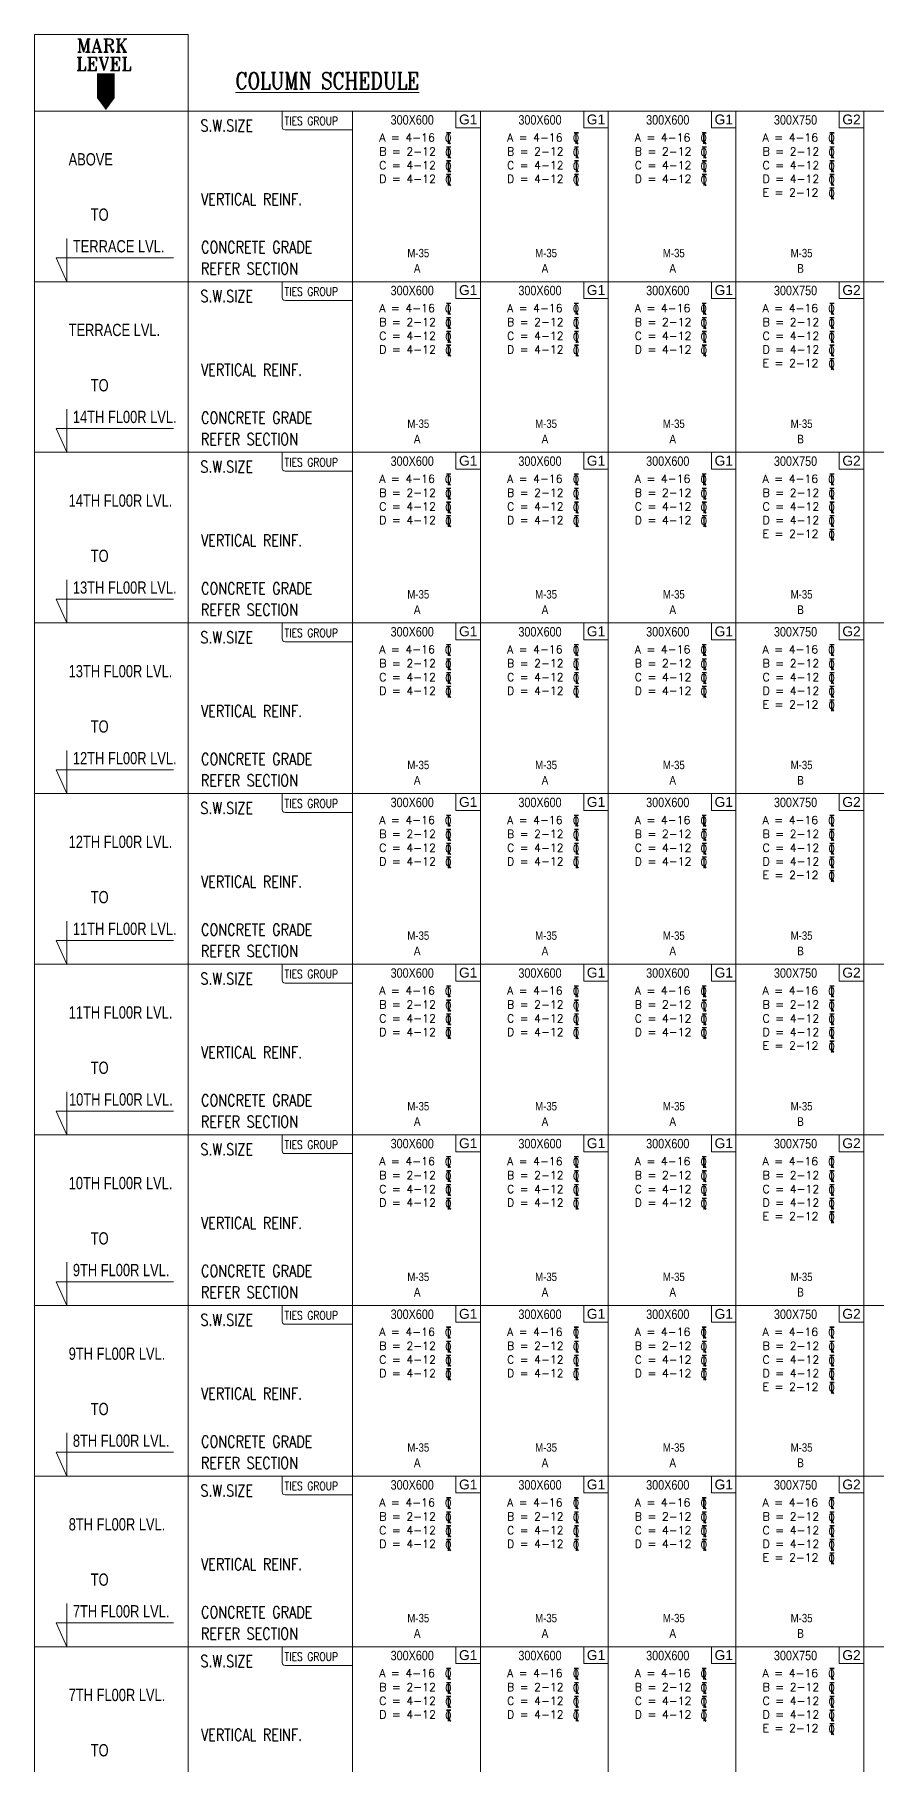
# Model space of a CAD drawing. Header units: millimetres. Extents: x 1363246 to 1691641, y -112430 to 78417.
# Drawn here: x 1477815 to 1497949, y -40595 to 764 of the extents above; entities that cross this region are included whole.
import ezdxf

# ---------------------------------------------------------------- set-up
doc = ezdxf.new("R2010")
doc.units = ezdxf.units.MM
doc.header["$LTSCALE"] = 500
doc.header["$MEASUREMENT"] = 0
doc.layers.add('BNOS', color=2, linetype='Continuous')
for name, color, linetype, lineweight in [('LINE', 7, 'Continuous', 13), ('TEXT', 7, 'Continuous', 13), ('TEXT 3', 3, 'Continuous', 5), ('TEXT2', 3, 'Continuous', 15), ('TEXT2MM', 3, 'Continuous', 18)]:
    doc.layers.add(name, color=color, linetype=linetype, lineweight=lineweight)
doc.styles.add('ABHI', font='arial.ttf')
doc.styles.add('BHTESHT$0$HSCC2', font='romanc.shx')
doc.styles.add('RAWAT', font='romand.shx', dxfattribs={"height": 115})
doc.styles.add('RD', font='romand.shx', dxfattribs={"height": 200})
doc.styles.add('ROMANT', font='romant__.ttf', dxfattribs={"width": 0.9, "height": 600})
doc.styles.add('TEXT', font='ARIALN.TTF', dxfattribs={"width": 0.8})

# ---------------------------------------------------------------- blocks, each defined once
blk = doc.blocks.new('T')
at = {"layer": 'LINE'}
for p, q in [((-27, 79), (39, 79)), ((-27, 72), (39, 72)), ((-2, 70), (-2, -99)), ((5, 70), (5, -99)), ((1, -61), (31, -100)), ((7, -57), (36, -96))]:
    blk.add_line(p, q, dxfattribs=at)
at = {"layer": 'LINE', "style": 'RAWAT'}
blk.add_text('0', height=115, dxfattribs=at).set_placement((-50, -63))

msp = doc.modelspace()

# ---------------------------------------------------------------- linework, layer by layer
at = {"layer": 'LINE', "color": 3}
for p, q in [((1477814.7, -71371.1, -2437250811), (1477814.7, 764.3, -2437250811)), ((1477814.7, 764.3, -2437250811), (1481482.8, 764.3, -2437250811)), ((1481482.8, -1062, -2437250811), (1481482.8, 764.3, -2437250811)), ((1477814.7, -1062, -2437250811), (1518990.5, -1062, -2437250811))]:
    msp.add_line(p, q, dxfattribs=at)
at = {"layer": 'LINE', "color": 1}
for p, q in [((1481482.8, -71371.1, -2437250811), (1481482.8, -1062, -2437250811)), ((1483727.8, -1062, -2437250811), (1483727.8, -1442, -2437250811)), ((1485412.9, -71371.1, -2437250811), (1485412.9, -1062, -2437250811)), ((1488465.4, -71371.1, -2437250811), (1488465.4, -1062, -2437250811)), ((1491518, -71371.1, -2437250811), (1491518, -1062, -2437250811)), ((1494570.5, -71371.1, -2437250811), (1494570.5, -1062, -2437250811)), ((1497623, -71371.1, -2437250811), (1497623, -1062, -2437250811)), ((1483797.8, -1512, -2437250811), (1485412.9, -1512, -2437250811)), ((1477814.7, -5139.3, -2437250811), (1518990.5, -5139.3, -2437250811)), ((1483727.8, -5139.3, -2437250811), (1483727.8, -5519.3, -2437250811)), ((1483797.8, -5589.3, -2437250811), (1485412.9, -5589.3, -2437250811)), ((1477814.7, -9216.7, -2437250811), (1518990.5, -9216.7, -2437250811)), ((1483727.8, -9216.7, -2437250811), (1483727.8, -9596.6, -2437250811)), ((1483797.8, -9666.6, -2437250811), (1485412.9, -9666.6, -2437250811)), ((1477814.7, -13294, -2437250811), (1518990.5, -13294, -2437250811)), ((1483727.8, -13294, -2437250811), (1483727.8, -13674, -2437250811)), ((1483797.8, -13744, -2437250811), (1485412.9, -13744, -2437250811)), ((1477814.7, -17371.3, -2437250811), (1518990.5, -17371.3, -2437250811)), ((1483727.8, -17371.3, -2437250811), (1483727.8, -17751.3, -2437250811)), ((1483797.8, -17821.3, -2437250811), (1485412.9, -17821.3, -2437250811)), ((1477814.7, -21448.7, -2437250811), (1518990.5, -21448.7, -2437250811)), ((1483727.8, -21448.7, -2437250811), (1483727.8, -21828.6, -2437250811)), ((1483797.8, -21898.6, -2437250811), (1485412.9, -21898.6, -2437250811)), ((1477814.7, -25526, -2437250811), (1518990.5, -25526, -2437250811)), ((1483727.8, -25526, -2437250811), (1483727.8, -25905.9, -2437250811)), ((1483797.8, -25975.9, -2437250811), (1485412.9, -25975.9, -2437250811)), ((1477814.7, -29603.3, -2437250811), (1518990.5, -29603.3, -2437250811)), ((1483727.8, -29603.3, -2437250811), (1483727.8, -29983.3, -2437250811)), ((1483797.8, -30053.3, -2437250811), (1485412.9, -30053.3, -2437250811)), ((1477814.7, -33680.6, -2437250811), (1518990.5, -33680.6, -2437250811)), ((1483727.8, -33680.6, -2437250811), (1483727.8, -34060.6, -2437250811)), ((1483797.8, -34130.6, -2437250811), (1485412.9, -34130.6, -2437250811)), ((1477814.7, -37758, -2437250811), (1518990.5, -37758, -2437250811)), ((1483727.8, -37758, -2437250811), (1483727.8, -38137.9, -2437250811)), ((1483797.8, -38207.9, -2437250811), (1485412.9, -38207.9, -2437250811))]:
    msp.add_line(p, q, dxfattribs=at)
at = {"layer": 'LINE', "color": 1, "elevation": -2437250811}
msp.add_lwpolyline([(1479517.2, -1038.9, 0, 838.4, 0), (1479517.2, -471.8, 419.2, 419.2, 0), (1479517.2, -163.1, 419.2, 419.2, 0)], format="xyseb", dxfattribs=at)
for points in [[(1478583.6, -4109.4), (1478583.6, -5139.3), (1478325.6, -4571.8), (1481129.8, -4571.8)], [(1478583.6, -8186.7), (1478583.6, -9216.7), (1478325.6, -8649.1), (1481129.8, -8649.1)], [(1478583.6, -12264), (1478583.6, -13294), (1478325.6, -12726.4), (1481129.8, -12726.4)], [(1478583.6, -16341.3), (1478583.6, -17371.3), (1478325.6, -16803.8), (1481129.8, -16803.8)], [(1478583.6, -20418.7), (1478583.6, -21448.7), (1478325.6, -20881.1), (1481129.8, -20881.1)], [(1478583.6, -24496), (1478583.6, -25526), (1478325.6, -24958.4), (1481129.8, -24958.4)], [(1478583.6, -28573.3), (1478583.6, -29603.3), (1478325.6, -29035.7), (1481129.8, -29035.7)], [(1478583.6, -32650.7), (1478583.6, -33680.6), (1478325.6, -33113.1), (1481129.8, -33113.1)], [(1478583.6, -36728), (1478583.6, -37758), (1478325.6, -37190.4), (1481129.8, -37190.4)]]:
    msp.add_lwpolyline(points, dxfattribs=at)
at = {"layer": 'LINE', "color": 1}
for centre in [(1483797.8, -1442, -2437250811), (1483797.8, -5519.3, -2437250811), (1483797.8, -9596.6, -2437250811), (1483797.8, -13674, -2437250811), (1483797.8, -17751.3, -2437250811), (1483797.8, -21828.6, -2437250811), (1483797.8, -25905.9, -2437250811), (1483797.8, -29983.3, -2437250811), (1483797.8, -34060.6, -2437250811), (1483797.8, -38137.9, -2437250811)]:
    msp.add_arc(centre, 70, 180, 270, dxfattribs=at)
at = {"layer": 'TEXT2', "color": 7, "lineweight": 20, "elevation": -2437250811}
for points in [[(1488465.4, -1062), (1487881.7, -1062), (1487881.7, -1465.2), (1488465.4, -1465.2)], [(1491518, -1062), (1490934.2, -1062), (1490934.2, -1465.2), (1491518, -1465.2)], [(1494570.5, -1062), (1493986.7, -1062), (1493986.7, -1465.2), (1494570.5, -1465.2)], [(1497623, -1062), (1497039.2, -1062), (1497039.2, -1465.2), (1497623, -1465.2)], [(1488465.4, -5139.3), (1487881.7, -5139.3), (1487881.7, -5542.6), (1488465.4, -5542.6)], [(1491518, -5139.3), (1490934.2, -5139.3), (1490934.2, -5542.6), (1491518, -5542.6)], [(1494570.5, -5139.3), (1493986.7, -5139.3), (1493986.7, -5542.6), (1494570.5, -5542.6)], [(1497623, -5139.3), (1497039.2, -5139.3), (1497039.2, -5542.6), (1497623, -5542.6)], [(1488465.4, -9216.7), (1487881.7, -9216.7), (1487881.7, -9619.9), (1488465.4, -9619.9)], [(1491518, -9216.7), (1490934.2, -9216.7), (1490934.2, -9619.9), (1491518, -9619.9)], [(1494570.5, -9216.7), (1493986.7, -9216.7), (1493986.7, -9619.9), (1494570.5, -9619.9)], [(1497623, -9216.7), (1497039.2, -9216.7), (1497039.2, -9619.9), (1497623, -9619.9)], [(1488465.4, -13294), (1487881.7, -13294), (1487881.7, -13697.2), (1488465.4, -13697.2)], [(1491518, -13294), (1490934.2, -13294), (1490934.2, -13697.2), (1491518, -13697.2)], [(1494570.5, -13294), (1493986.7, -13294), (1493986.7, -13697.2), (1494570.5, -13697.2)], [(1497623, -13294), (1497039.2, -13294), (1497039.2, -13697.2), (1497623, -13697.2)], [(1488465.4, -17371.3), (1487881.7, -17371.3), (1487881.7, -17774.6), (1488465.4, -17774.6)], [(1491518, -17371.3), (1490934.2, -17371.3), (1490934.2, -17774.6), (1491518, -17774.6)], [(1494570.5, -17371.3), (1493986.7, -17371.3), (1493986.7, -17774.6), (1494570.5, -17774.6)], [(1497623, -17371.3), (1497039.2, -17371.3), (1497039.2, -17774.6), (1497623, -17774.6)], [(1488465.4, -21448.7), (1487881.7, -21448.7), (1487881.7, -21851.9), (1488465.4, -21851.9)], [(1491518, -21448.7), (1490934.2, -21448.7), (1490934.2, -21851.9), (1491518, -21851.9)], [(1494570.5, -21448.7), (1493986.7, -21448.7), (1493986.7, -21851.9), (1494570.5, -21851.9)], [(1497623, -21448.7), (1497039.2, -21448.7), (1497039.2, -21851.9), (1497623, -21851.9)], [(1488465.4, -25526), (1487881.7, -25526), (1487881.7, -25929.2), (1488465.4, -25929.2)], [(1491518, -25526), (1490934.2, -25526), (1490934.2, -25929.2), (1491518, -25929.2)], [(1494570.5, -25526), (1493986.7, -25526), (1493986.7, -25929.2), (1494570.5, -25929.2)], [(1497623, -25526), (1497039.2, -25526), (1497039.2, -25929.2), (1497623, -25929.2)], [(1488465.4, -29603.3), (1487881.7, -29603.3), (1487881.7, -30006.5), (1488465.4, -30006.5)], [(1491518, -29603.3), (1490934.2, -29603.3), (1490934.2, -30006.5), (1491518, -30006.5)], [(1494570.5, -29603.3), (1493986.7, -29603.3), (1493986.7, -30006.5), (1494570.5, -30006.5)], [(1497623, -29603.3), (1497039.2, -29603.3), (1497039.2, -30006.5), (1497623, -30006.5)], [(1488465.4, -33680.6), (1487881.7, -33680.6), (1487881.7, -34083.9), (1488465.4, -34083.9)], [(1491518, -33680.6), (1490934.2, -33680.6), (1490934.2, -34083.9), (1491518, -34083.9)], [(1494570.5, -33680.6), (1493986.7, -33680.6), (1493986.7, -34083.9), (1494570.5, -34083.9)], [(1497623, -33680.6), (1497039.2, -33680.6), (1497039.2, -34083.9), (1497623, -34083.9)], [(1488465.4, -37758), (1487881.7, -37758), (1487881.7, -38161.2), (1488465.4, -38161.2)], [(1491518, -37758), (1490934.2, -37758), (1490934.2, -38161.2), (1491518, -38161.2)], [(1494570.5, -37758), (1493986.7, -37758), (1493986.7, -38161.2), (1494570.5, -38161.2)], [(1497623, -37758), (1497039.2, -37758), (1497039.2, -38161.2), (1497623, -38161.2)]]:
    msp.add_lwpolyline(points, close=True, dxfattribs=at)

# ---------------------------------------------------------------- block references
at = {"layer": 'TEXT', "color": 3, "xscale": 1.53, "yscale": 1.53, "zscale": 1.53}
for p in [(1487696.3, -1697.7), (1490748.8, -1697.7), (1493801.3, -1697.7), (1496853.8, -1697.7), (1487699.5, -2037.9), (1490752, -2037.9), (1493804.5, -2037.9), (1496857.1, -2037.9), (1487699.5, -2368.2), (1490752, -2368.2), (1493804.5, -2368.2), (1496857.1, -2368.2), (1487699.5, -2693.7), (1490752, -2693.7), (1493804.5, -2693.7), (1496857.1, -2693.7), (1496857.1, -3018.4), (1487696.3, -5775.1, 0), (1490748.8, -5775.1, 0), (1493801.3, -5775.1, 0), (1496853.8, -5775.1, 0), (1487699.5, -6115.3, 0), (1490752, -6115.3, 0), (1493804.5, -6115.3, 0), (1496857.1, -6115.3, 0), (1487699.5, -6445.6, 0), (1490752, -6445.6, 0), (1493804.5, -6445.6, 0), (1496857.1, -6445.6, 0), (1487699.5, -6771, 0), (1490752, -6771, 0), (1493804.5, -6771, 0), (1496857.1, -6771, 0), (1496857.1, -7095.7, 0), (1487696.3, -9852.4, 0), (1490748.8, -9852.4, 0), (1493801.3, -9852.4, 0), (1496853.8, -9852.4, 0), (1487699.5, -10192.6, 0), (1490752, -10192.6, 0), (1493804.5, -10192.6, 0), (1496857.1, -10192.6, 0), (1487699.5, -10522.9, 0), (1487699.5, -10848.3, 0), (1490752, -10522.9, 0), (1490752, -10848.3, 0), (1493804.5, -10522.9, 0), (1493804.5, -10848.3, 0), (1496857.1, -10522.9, 0), (1496857.1, -10848.3, 0), (1496857.1, -11173.1, 0), (1487696.3, -13929.7, 0), (1490748.8, -13929.7, 0), (1493801.3, -13929.7, 0), (1496853.8, -13929.7, 0), (1487699.5, -14269.9, 0), (1490752, -14269.9, 0), (1493804.5, -14269.9, 0), (1496857.1, -14269.9, 0), (1487699.5, -14600.2, 0), (1487699.5, -14925.7, 0), (1490752, -14600.2, 0), (1490752, -14925.7, 0), (1493804.5, -14600.2, 0), (1493804.5, -14925.7, 0), (1496857.1, -14600.2, 0), (1496857.1, -14925.7, 0), (1496857.1, -15250.4, 0), (1487696.3, -18007.1), (1490748.8, -18007.1), (1493801.3, -18007.1), (1496853.8, -18007.1), (1487699.5, -18347.3), (1487699.5, -18677.5), (1490752, -18347.3), (1490752, -18677.5), (1493804.5, -18347.3), (1493804.5, -18677.5), (1496857.1, -18347.3), (1496857.1, -18677.5), (1487699.5, -19003), (1490752, -19003), (1493804.5, -19003), (1496857.1, -19003), (1496857.1, -19327.7), (1487696.3, -22084.4, 0), (1487699.5, -22424.6, 0), (1490748.8, -22084.4, 0), (1490752, -22424.6, 0), (1493801.3, -22084.4, 0), (1493804.5, -22424.6, 0), (1496853.8, -22084.4, 0), (1496857.1, -22424.6, 0), (1487699.5, -22754.9, 0), (1490752, -22754.9, 0), (1493804.5, -22754.9, 0), (1496857.1, -22754.9, 0), (1487699.5, -23080.3, 0), (1490752, -23080.3, 0), (1493804.5, -23080.3, 0), (1496857.1, -23080.3, 0), (1496857.1, -23405.1, 0), (1487696.3, -26161.7, 0), (1490748.8, -26161.7, 0), (1493801.3, -26161.7, 0), (1496853.8, -26161.7, 0), (1487699.5, -26501.9, 0), (1490752, -26501.9, 0), (1493804.5, -26501.9, 0), (1496857.1, -26501.9, 0), (1487699.5, -26832.2, 0), (1490752, -26832.2, 0), (1493804.5, -26832.2, 0), (1496857.1, -26832.2, 0), (1487699.5, -27157.6, 0), (1490752, -27157.6, 0), (1493804.5, -27157.6, 0), (1496857.1, -27157.6, 0), (1496857.1, -27482.4, 0), (1487696.3, -30239, 0), (1490748.8, -30239, 0), (1493801.3, -30239, 0), (1496853.8, -30239, 0), (1487699.5, -30579.2, 0), (1490752, -30579.2, 0), (1493804.5, -30579.2, 0), (1496857.1, -30579.2, 0), (1487699.5, -30909.5, 0), (1490752, -30909.5, 0), (1493804.5, -30909.5, 0), (1496857.1, -30909.5, 0), (1487699.5, -31235, 0), (1490752, -31235, 0), (1493804.5, -31235, 0), (1496857.1, -31235, 0), (1496857.1, -31559.7, 0), (1487696.3, -34316.4, 0), (1490748.8, -34316.4, 0), (1493801.3, -34316.4, 0), (1496853.8, -34316.4, 0), (1487699.5, -34656.6, 0), (1490752, -34656.6, 0), (1493804.5, -34656.6, 0), (1496857.1, -34656.6, 0), (1487699.5, -34986.9, 0), (1490752, -34986.9, 0), (1493804.5, -34986.9, 0), (1496857.1, -34986.9, 0), (1487699.5, -35312.3, 0), (1490752, -35312.3, 0), (1493804.5, -35312.3, 0), (1496857.1, -35312.3, 0), (1496857.1, -35637, 0), (1487696.3, -38393.7, 0), (1490748.8, -38393.7, 0), (1493801.3, -38393.7, 0), (1496853.8, -38393.7, 0), (1487699.5, -38733.9, 0), (1490752, -38733.9, 0), (1493804.5, -38733.9, 0), (1496857.1, -38733.9, 0), (1487699.5, -39064.2, 0), (1487699.5, -39389.6, 0), (1490752, -39064.2, 0), (1490752, -39389.6, 0), (1493804.5, -39064.2, 0), (1493804.5, -39389.6, 0), (1496857.1, -39064.2, 0), (1496857.1, -39389.6, 0), (1496857.1, -39714.4, 0)]:
    msp.add_blockref('T', p, dxfattribs=at)

# ---------------------------------------------------------------- texts
at = {"layer": 'BNOS', "style": 'ROMANT'}
for s, p in [('MARK', (1478818.2, 347.4, -2437250811)), ('LEVEL', (1478806.1, -91.3, -2437250811))]:
    msp.add_text(s, height=314.41, dxfattribs=at).set_placement(p)
at = {"layer": 'BNOS', "style": 'ABHI', "width": 0.75}
for s, height, p in [('ABOVE', 293.45, (1478627.2, -2361.8, -2437250811)), ('TO', 293.45, (1479155.8, -3683.6, -2437250811)), ('TERRACE LVL.', 293.448, (1478728.9, -4440.2, -2437250811)), ('TERRACE LVL.', 293.448, (1478627.2, -6439.2, -2437250811)), ('TO', 293.45, (1479155.8, -7761, -2437250811)), ('14TH FL00R LVL.', 293.448, (1478728.9, -8517.5, -2437250811)), ('14TH FL00R LVL.', 293.448, (1478627.2, -10516.5, -2437250811)), ('TO', 293.45, (1479155.8, -11838.3, -2437250811)), ('13TH FL00R LVL.', 293.448, (1478728.9, -12594.8, -2437250811)), ('13TH FL00R LVL.', 293.448, (1478627.2, -14593.8, -2437250811)), ('TO', 293.45, (1479155.8, -15915.6, -2437250811)), ('12TH FL00R LVL.', 293.448, (1478728.9, -16672.2, -2437250811)), ('12TH FL00R LVL.', 293.448, (1478627.2, -18671.2, -2437250811)), ('TO', 293.45, (1479155.8, -19993, -2437250811)), ('11TH FL00R LVL.', 293.448, (1478728.9, -20749.5, -2437250811)), ('11TH FL00R LVL.', 293.448, (1478629, -22748.5, -2437250811)), ('TO', 293.45, (1479155.8, -24070.3, -2437250811)), ('10TH FL00R LVL.', 293.448, (1478635.8, -24826.8, -2437250811)), ('10TH FL00R LVL.', 293.448, (1478629, -26825.8, -2437250811)), ('TO', 293.45, (1479155.8, -28147.6, -2437250811)), ('9TH FL00R LVL.', 293.448, (1478728.9, -28904.1, -2437250811)), ('9TH FL00R LVL.', 293.448, (1478629, -30903.1, -2437250811)), ('TO', 293.45, (1479155.8, -32224.9, -2437250811)), ('8TH FL00R LVL.', 293.448, (1478728.9, -32981.5, -2437250811)), ('8TH FL00R LVL.', 293.448, (1478629, -34980.5, -2437250811)), ('TO', 293.45, (1479155.8, -36302.3, -2437250811)), ('7TH FL00R LVL.', 293.448, (1478728.9, -37058.8, -2437250811)), ('7TH FL00R LVL.', 293.448, (1478629, -39057.8, -2437250811)), ('TO', 293.45, (1479155.8, -40379.6, -2437250811))]:
    msp.add_text(s, height=height, dxfattribs=at).set_placement(p)
at = {"layer": 'TEXT', "color": 3, "style": 'RD'}
for s, p in [('A = 4-16', (1486048.5, -1789.8, -245631.4)), ('A = 4-16', (1489101, -1789.8, -245631.4)), ('A = 4-16', (1492153.5, -1789.8, -245631.4)), ('A = 4-16', (1495206, -1789.8, -245631.4)), ('B = 2-12', (1486048.5, -2123, -245631.4)), ('B = 2-12', (1489101, -2123, -245631.4)), ('B = 2-12', (1492153.5, -2123, -245631.4)), ('B = 2-12', (1495206, -2123, -245631.4)), ('C = 4-12', (1486048.5, -2453.2, -245631.4)), ('C = 4-12', (1489101, -2453.2, -245631.4)), ('C = 4-12', (1492153.5, -2453.2, -245631.4)), ('C = 4-12', (1495206, -2453.2, -245631.4)), ('D = 4-12', (1486048.5, -2778.7, -245631.4)), ('D = 4-12', (1489101, -2778.7, -245631.4)), ('D = 4-12', (1492153.5, -2778.7, -245631.4)), ('D = 4-12', (1495206, -2778.7, -245631.4)), ('E = 2-12', (1495206, -3103.4, -245631.4)), ('A = 4-16', (1486048.5, -5867.2, -245631.4)), ('A = 4-16', (1489101, -5867.2, -245631.4)), ('A = 4-16', (1492153.5, -5867.2, -245631.4)), ('A = 4-16', (1495206, -5867.2, -245631.4)), ('B = 2-12', (1486048.5, -6200.3, -245631.4)), ('B = 2-12', (1489101, -6200.3, -245631.4)), ('B = 2-12', (1492153.5, -6200.3, -245631.4)), ('B = 2-12', (1495206, -6200.3, -245631.4)), ('C = 4-12', (1486048.5, -6530.6, -245631.4)), ('C = 4-12', (1489101, -6530.6, -245631.4)), ('C = 4-12', (1492153.5, -6530.6, -245631.4)), ('C = 4-12', (1495206, -6530.6, -245631.4)), ('D = 4-12', (1486048.5, -6856, -245631.4)), ('D = 4-12', (1489101, -6856, -245631.4)), ('D = 4-12', (1492153.5, -6856, -245631.4)), ('D = 4-12', (1495206, -6856, -245631.4)), ('E = 2-12', (1495206, -7180.8, -245631.4)), ('A = 4-16', (1486048.5, -9944.5, -245631.4)), ('A = 4-16', (1489101, -9944.5, -245631.4)), ('A = 4-16', (1492153.5, -9944.5, -245631.4)), ('A = 4-16', (1495206, -9944.5, -245631.4)), ('B = 2-12', (1486048.5, -10277.6, -245631.4)), ('B = 2-12', (1489101, -10277.6, -245631.4)), ('B = 2-12', (1492153.5, -10277.6, -245631.4)), ('B = 2-12', (1495206, -10277.6, -245631.4)), ('C = 4-12', (1486048.5, -10607.9, -245631.4)), ('D = 4-12', (1486048.5, -10933.3, -245631.4)), ('C = 4-12', (1489101, -10607.9, -245631.4)), ('D = 4-12', (1489101, -10933.3, -245631.4)), ('C = 4-12', (1492153.5, -10607.9, -245631.4)), ('D = 4-12', (1492153.5, -10933.3, -245631.4)), ('C = 4-12', (1495206, -10607.9, -245631.4)), ('D = 4-12', (1495206, -10933.3, -245631.4)), ('E = 2-12', (1495206, -11258.1, -245631.4)), ('A = 4-16', (1486048.5, -14021.8, -245631.4)), ('A = 4-16', (1489101, -14021.8, -245631.4)), ('A = 4-16', (1492153.5, -14021.8, -245631.4)), ('A = 4-16', (1495206, -14021.8, -245631.4)), ('B = 2-12', (1486048.5, -14354.9, -245631.4)), ('B = 2-12', (1489101, -14354.9, -245631.4)), ('B = 2-12', (1492153.5, -14354.9, -245631.4)), ('B = 2-12', (1495206, -14354.9, -245631.4)), ('C = 4-12', (1486048.5, -14685.2, -245631.4)), ('D = 4-12', (1486048.5, -15010.7, -245631.4)), ('C = 4-12', (1489101, -14685.2, -245631.4)), ('D = 4-12', (1489101, -15010.7, -245631.4)), ('C = 4-12', (1492153.5, -14685.2, -245631.4)), ('D = 4-12', (1492153.5, -15010.7, -245631.4)), ('C = 4-12', (1495206, -14685.2, -245631.4)), ('D = 4-12', (1495206, -15010.7, -245631.4)), ('E = 2-12', (1495206, -15335.4, -245631.4)), ('A = 4-16', (1486048.5, -18099.1, -245631.4)), ('A = 4-16', (1489101, -18099.1, -245631.4)), ('A = 4-16', (1492153.5, -18099.1, -245631.4)), ('A = 4-16', (1495206, -18099.1, -245631.4)), ('C = 4-12', (1486048.5, -18762.6, -245631.4)), ('B = 2-12', (1486048.5, -18432.3, -245631.4)), ('C = 4-12', (1489101, -18762.6, -245631.4)), ('B = 2-12', (1489101, -18432.3, -245631.4)), ('C = 4-12', (1492153.5, -18762.6, -245631.4)), ('B = 2-12', (1492153.5, -18432.3, -245631.4)), ('C = 4-12', (1495206, -18762.6, -245631.4)), ('B = 2-12', (1495206, -18432.3, -245631.4)), ('D = 4-12', (1486048.5, -19088, -245631.4)), ('D = 4-12', (1489101, -19088, -245631.4)), ('D = 4-12', (1492153.5, -19088, -245631.4)), ('D = 4-12', (1495206, -19088, -245631.4)), ('E = 2-12', (1495206, -19412.7, -245631.4)), ('A = 4-16', (1486048.5, -22176.5, -245631.4)), ('B = 2-12', (1486048.5, -22509.6, -245631.4)), ('A = 4-16', (1489101, -22176.5, -245631.4)), ('B = 2-12', (1489101, -22509.6, -245631.4)), ('A = 4-16', (1492153.5, -22176.5, -245631.4)), ('B = 2-12', (1492153.5, -22509.6, -245631.4)), ('A = 4-16', (1495206, -22176.5, -245631.4)), ('B = 2-12', (1495206, -22509.6, -245631.4)), ('C = 4-12', (1486048.5, -22839.9, -245631.4)), ('C = 4-12', (1489101, -22839.9, -245631.4)), ('C = 4-12', (1492153.5, -22839.9, -245631.4)), ('C = 4-12', (1495206, -22839.9, -245631.4)), ('D = 4-12', (1486048.5, -23165.3, -245631.4)), ('D = 4-12', (1489101, -23165.3, -245631.4)), ('D = 4-12', (1492153.5, -23165.3, -245631.4)), ('D = 4-12', (1495206, -23165.3, -245631.4)), ('E = 2-12', (1495206, -23490.1, -245631.4)), ('A = 4-16', (1486048.5, -26253.8, -245631.4)), ('B = 2-12', (1486048.5, -26586.9, -245631.4)), ('A = 4-16', (1489101, -26253.8, -245631.4)), ('B = 2-12', (1489101, -26586.9, -245631.4)), ('A = 4-16', (1492153.5, -26253.8, -245631.4)), ('B = 2-12', (1492153.5, -26586.9, -245631.4)), ('A = 4-16', (1495206, -26253.8, -245631.4)), ('B = 2-12', (1495206, -26586.9, -245631.4)), ('C = 4-12', (1486048.5, -26917.2, -245631.4)), ('C = 4-12', (1489101, -26917.2, -245631.4)), ('C = 4-12', (1492153.5, -26917.2, -245631.4)), ('C = 4-12', (1495206, -26917.2, -245631.4)), ('D = 4-12', (1486048.5, -27242.7, -245631.4)), ('D = 4-12', (1489101, -27242.7, -245631.4)), ('D = 4-12', (1492153.5, -27242.7, -245631.4)), ('D = 4-12', (1495206, -27242.7, -245631.4)), ('E = 2-12', (1495206, -27567.4, -245631.4)), ('A = 4-16', (1486048.5, -30331.1, -245631.4)), ('A = 4-16', (1489101, -30331.1, -245631.4)), ('A = 4-16', (1492153.5, -30331.1, -245631.4)), ('A = 4-16', (1495206, -30331.1, -245631.4)), ('B = 2-12', (1486048.5, -30664.3, -245631.4)), ('B = 2-12', (1489101, -30664.3, -245631.4)), ('B = 2-12', (1492153.5, -30664.3, -245631.4)), ('B = 2-12', (1495206, -30664.3, -245631.4)), ('C = 4-12', (1486048.5, -30994.5, -245631.4)), ('C = 4-12', (1489101, -30994.5, -245631.4)), ('C = 4-12', (1492153.5, -30994.5, -245631.4)), ('C = 4-12', (1495206, -30994.5, -245631.4)), ('D = 4-12', (1486048.5, -31320, -245631.4)), ('D = 4-12', (1489101, -31320, -245631.4)), ('D = 4-12', (1492153.5, -31320, -245631.4)), ('D = 4-12', (1495206, -31320, -245631.4)), ('E = 2-12', (1495206, -31644.7, -245631.4)), ('A = 4-16', (1486048.5, -34408.5, -245631.4)), ('A = 4-16', (1489101, -34408.5, -245631.4)), ('A = 4-16', (1492153.5, -34408.5, -245631.4)), ('A = 4-16', (1495206, -34408.5, -245631.4)), ('B = 2-12', (1486048.5, -34741.6, -245631.4)), ('B = 2-12', (1489101, -34741.6, -245631.4)), ('B = 2-12', (1492153.5, -34741.6, -245631.4)), ('B = 2-12', (1495206, -34741.6, -245631.4)), ('C = 4-12', (1486048.5, -35071.9, -245631.4)), ('C = 4-12', (1489101, -35071.9, -245631.4)), ('C = 4-12', (1492153.5, -35071.9, -245631.4)), ('C = 4-12', (1495206, -35071.9, -245631.4)), ('D = 4-12', (1486048.5, -35397.3, -245631.4)), ('D = 4-12', (1489101, -35397.3, -245631.4)), ('D = 4-12', (1492153.5, -35397.3, -245631.4)), ('D = 4-12', (1495206, -35397.3, -245631.4)), ('E = 2-12', (1495206, -35722.1, -245631.4)), ('A = 4-16', (1486048.5, -38485.8, -245631.4)), ('A = 4-16', (1489101, -38485.8, -245631.4)), ('A = 4-16', (1492153.5, -38485.8, -245631.4)), ('A = 4-16', (1495206, -38485.8, -245631.4)), ('B = 2-12', (1486048.5, -38818.9, -245631.4)), ('B = 2-12', (1489101, -38818.9, -245631.4)), ('B = 2-12', (1492153.5, -38818.9, -245631.4)), ('B = 2-12', (1495206, -38818.9, -245631.4)), ('C = 4-12', (1486048.5, -39149.2, -245631.4)), ('D = 4-12', (1486048.5, -39474.6, -245631.4)), ('C = 4-12', (1489101, -39149.2, -245631.4)), ('D = 4-12', (1489101, -39474.6, -245631.4)), ('C = 4-12', (1492153.5, -39149.2, -245631.4)), ('D = 4-12', (1492153.5, -39474.6, -245631.4)), ('C = 4-12', (1495206, -39149.2, -245631.4)), ('D = 4-12', (1495206, -39474.6, -245631.4)), ('E = 2-12', (1495206, -39799.4, -245631.4))]:
    msp.add_text(s, height=191.25, dxfattribs=at).set_placement(p)
at = {"layer": 'TEXT 3', "color": 6, "linetype": 'Continuous', "style": 'TEXT'}
for s, height, p in [('300X600', 225, (1486320.2, -1385.8, -2437250807.1)), ('300X600', 225, (1489372.7, -1385.8, -2437250807.1)), ('300X600', 225, (1492425.2, -1385.8, -2437250807.1)), ('300X750', 225, (1495477.7, -1385.8, -2437250807.1)), ('M-35', 200, (1486720.2, -4556.1, -2437250807.1)), ('M-35', 200, (1489772.7, -4556.1, -2437250807.1)), ('M-35', 200, (1492825.2, -4556.1, -2437250807.1)), ('M-35', 200, (1495877.7, -4556.1, -2437250807.1)), ('300X600', 225, (1486320.2, -5463.1, -2437250807.1)), ('300X600', 225, (1489372.7, -5463.1, -2437250807.1)), ('300X600', 225, (1492425.2, -5463.1, -2437250807.1)), ('300X750', 225, (1495477.7, -5463.1, -2437250807.1)), ('M-35', 200, (1486720.2, -8633.5, -2437250807.1)), ('M-35', 200, (1489772.7, -8633.5, -2437250807.1)), ('M-35', 200, (1492825.2, -8633.5, -2437250807.1)), ('M-35', 200, (1495877.7, -8633.5, -2437250807.1)), ('300X600', 225, (1486320.2, -9540.4, -2437250807.1)), ('300X600', 225, (1489372.7, -9540.4, -2437250807.1)), ('300X600', 225, (1492425.2, -9540.4, -2437250807.1)), ('300X750', 225, (1495477.7, -9540.4, -2437250807.1)), ('M-35', 200, (1486720.2, -12710.8, -2437250807.1)), ('M-35', 200, (1489772.7, -12710.8, -2437250807.1)), ('M-35', 200, (1492825.2, -12710.8, -2437250807.1)), ('M-35', 200, (1495877.7, -12710.8, -2437250807.1)), ('300X600', 225, (1486320.2, -13617.8, -2437250807.1)), ('300X600', 225, (1489372.7, -13617.8, -2437250807.1)), ('300X600', 225, (1492425.2, -13617.8, -2437250807.1)), ('300X750', 225, (1495477.7, -13617.8, -2437250807.1)), ('M-35', 200, (1486720.2, -16788.1, -2437250807.1)), ('M-35', 200, (1489772.7, -16788.1, -2437250807.1)), ('M-35', 200, (1492825.2, -16788.1, -2437250807.1)), ('M-35', 200, (1495877.7, -16788.1, -2437250807.1)), ('300X600', 225, (1486320.2, -17695.1, -2437250807.1)), ('300X600', 225, (1489372.7, -17695.1, -2437250807.1)), ('300X600', 225, (1492425.2, -17695.1, -2437250807.1)), ('300X750', 225, (1495477.7, -17695.1, -2437250807.1)), ('M-35', 200, (1486720.2, -20865.4, -2437250807.1)), ('M-35', 200, (1489772.7, -20865.4, -2437250807.1)), ('M-35', 200, (1492825.2, -20865.4, -2437250807.1)), ('M-35', 200, (1495877.7, -20865.4, -2437250807.1)), ('300X600', 225, (1486320.2, -21772.4, -2437250807.1)), ('300X600', 225, (1489372.7, -21772.4, -2437250807.1)), ('300X600', 225, (1492425.2, -21772.4, -2437250807.1)), ('300X750', 225, (1495477.7, -21772.4, -2437250807.1)), ('M-35', 200, (1486720.2, -24942.8, -2437250807.1)), ('M-35', 200, (1489772.7, -24942.8, -2437250807.1)), ('M-35', 200, (1492825.2, -24942.8, -2437250807.1)), ('M-35', 200, (1495877.7, -24942.8, -2437250807.1)), ('300X600', 225, (1486320.2, -25849.7, -2437250807.1)), ('300X600', 225, (1489372.7, -25849.7, -2437250807.1)), ('300X600', 225, (1492425.2, -25849.7, -2437250807.1)), ('300X750', 225, (1495477.7, -25849.7, -2437250807.1)), ('M-35', 200, (1486720.2, -29020.1, -2437250807.1)), ('M-35', 200, (1489772.7, -29020.1, -2437250807.1)), ('M-35', 200, (1492825.2, -29020.1, -2437250807.1)), ('M-35', 200, (1495877.7, -29020.1, -2437250807.1)), ('300X600', 225, (1486320.2, -29927.1, -2437250807.1)), ('300X600', 225, (1489372.7, -29927.1, -2437250807.1)), ('300X600', 225, (1492425.2, -29927.1, -2437250807.1)), ('300X750', 225, (1495477.7, -29927.1, -2437250807.1)), ('M-35', 200, (1486720.2, -33097.4, -2437250807.1)), ('M-35', 200, (1489772.7, -33097.4, -2437250807.1)), ('M-35', 200, (1492825.2, -33097.4, -2437250807.1)), ('M-35', 200, (1495877.7, -33097.4, -2437250807.1)), ('300X600', 225, (1486320.2, -34004.4, -2437250807.1)), ('300X600', 225, (1489372.7, -34004.4, -2437250807.1)), ('300X600', 225, (1492425.2, -34004.4, -2437250807.1)), ('300X750', 225, (1495477.7, -34004.4, -2437250807.1)), ('M-35', 200, (1486720.2, -37174.8, -2437250807.1)), ('M-35', 200, (1489772.7, -37174.8, -2437250807.1)), ('M-35', 200, (1492825.2, -37174.8, -2437250807.1)), ('M-35', 200, (1495877.7, -37174.8, -2437250807.1)), ('300X600', 225, (1486320.2, -38081.7, -2437250807.1)), ('300X600', 225, (1489372.7, -38081.7, -2437250807.1)), ('300X600', 225, (1492425.2, -38081.7, -2437250807.1)), ('300X750', 225, (1495477.7, -38081.7, -2437250807.1))]:
    msp.add_text(s, height=height, dxfattribs=at).set_placement(p)
at = {"layer": 'TEXT2', "lineweight": 20, "style": 'BHTESHT$0$HSCC2', "width": 0.8}
msp.add_text('%%UCOLUMN SCHEDULE', height=400, dxfattribs=at).set_placement((1482612.5, -538, -2437250811))
at = {"layer": 'TEXT2', "color": 3, "lineweight": 20, "style": 'BHTESHT$0$HSCC2', "width": 0.8}
for s, height, p in [('TIES GROUP', 200, (1483787.8, -1399.6, -2437250811)), ('S.W.SIZE', 279.82, (1481776.2, -1548.3, -2437250811)), ('VERTICAL REINF.', 279.825, (1481788.1, -3308.7, -2437250811)), ('CONCRETE GRADE', 279.825, (1481791.2, -4455.1, -2437250811)), ('REFER SECTION', 279.825, (1481784.4, -4965.3, -2437250811)), ('S.W.SIZE', 279.82, (1481776.2, -5625.7, -2437250811)), ('TIES GROUP', 200, (1483787.8, -5476.9, -2437250811)), ('VERTICAL REINF.', 279.825, (1481788.1, -7386, -2437250811)), ('CONCRETE GRADE', 279.825, (1481791.2, -8532.4, -2437250811)), ('REFER SECTION', 279.825, (1481784.4, -9042.6, -2437250811)), ('S.W.SIZE', 279.82, (1481776.2, -9703, -2437250811)), ('TIES GROUP', 200, (1483787.8, -9554.2, -2437250811)), ('VERTICAL REINF.', 279.825, (1481788.1, -11463.3, -2437250811)), ('CONCRETE GRADE', 279.825, (1481791.2, -12609.7, -2437250811)), ('REFER SECTION', 279.825, (1481784.4, -13119.9, -2437250811)), ('S.W.SIZE', 279.82, (1481776.2, -13780.3, -2437250811)), ('TIES GROUP', 200, (1483787.8, -13631.6, -2437250811)), ('VERTICAL REINF.', 279.825, (1481788.1, -15540.6, -2437250811)), ('CONCRETE GRADE', 279.825, (1481791.2, -16687.1, -2437250811)), ('REFER SECTION', 279.825, (1481784.4, -17197.2, -2437250811)), ('S.W.SIZE', 279.82, (1481776.2, -17857.6, -2437250811)), ('TIES GROUP', 200, (1483787.8, -17708.9, -2437250811)), ('VERTICAL REINF.', 279.825, (1481788.1, -19618, -2437250811)), ('CONCRETE GRADE', 279.825, (1481791.2, -20764.4, -2437250811)), ('REFER SECTION', 279.825, (1481784.4, -21274.6, -2437250811)), ('S.W.SIZE', 279.82, (1481776.2, -21935, -2437250811)), ('TIES GROUP', 200, (1483787.8, -21786.2, -2437250811)), ('VERTICAL REINF.', 279.825, (1481788.1, -23695.3, -2437250811)), ('CONCRETE GRADE', 279.825, (1481791.2, -24841.7, -2437250811)), ('REFER SECTION', 279.825, (1481784.4, -25351.9, -2437250811)), ('S.W.SIZE', 279.82, (1481776.2, -26012.3, -2437250811)), ('TIES GROUP', 200, (1483787.8, -25863.5, -2437250811)), ('VERTICAL REINF.', 279.825, (1481788.1, -27772.6, -2437250811)), ('CONCRETE GRADE', 279.825, (1481791.2, -28919.1, -2437250811)), ('REFER SECTION', 279.825, (1481784.4, -29429.2, -2437250811)), ('TIES GROUP', 200, (1483787.8, -29940.9, -2437250811)), ('S.W.SIZE', 279.82, (1481776.2, -30089.6, -2437250811)), ('VERTICAL REINF.', 279.825, (1481788.1, -31850, -2437250811)), ('CONCRETE GRADE', 279.825, (1481791.2, -32996.4, -2437250811)), ('REFER SECTION', 279.825, (1481784.4, -33506.6, -2437250811)), ('S.W.SIZE', 279.82, (1481776.2, -34167, -2437250811)), ('TIES GROUP', 200, (1483787.8, -34018.2, -2437250811)), ('VERTICAL REINF.', 279.825, (1481788.1, -35927.3, -2437250811)), ('CONCRETE GRADE', 279.825, (1481791.2, -37073.7, -2437250811)), ('REFER SECTION', 279.825, (1481784.4, -37583.9, -2437250811)), ('S.W.SIZE', 279.82, (1481776.2, -38244.3, -2437250811)), ('TIES GROUP', 200, (1483787.8, -38095.5, -2437250811)), ('VERTICAL REINF.', 279.825, (1481788.1, -40004.6, -2437250811))]:
    msp.add_text(s, height=height, dxfattribs=at).set_placement(p)
at = {"layer": 'TEXT2', "color": 7, "style": 'ABHI'}
for s, p in [('G1', (1487954.1, -1381, -2437250811)), ('G1', (1491006.6, -1381, -2437250811)), ('G1', (1494059.1, -1381, -2437250811)), ('G2', (1497111.6, -1381, -2437250811)), ('G1', (1487954.1, -5458.4, -2437250811)), ('G1', (1491006.6, -5458.4, -2437250811)), ('G1', (1494059.1, -5458.4, -2437250811)), ('G2', (1497111.6, -5458.4, -2437250811)), ('G1', (1487954.1, -9535.7, -2437250811)), ('G1', (1491006.6, -9535.7, -2437250811)), ('G1', (1494059.1, -9535.7, -2437250811)), ('G2', (1497111.6, -9535.7, -2437250811)), ('G1', (1487954.1, -13613, -2437250811)), ('G1', (1491006.6, -13613, -2437250811)), ('G1', (1494059.1, -13613, -2437250811)), ('G2', (1497111.6, -13613, -2437250811)), ('G1', (1487954.1, -17690.3, -2437250811)), ('G1', (1491006.6, -17690.3, -2437250811)), ('G1', (1494059.1, -17690.3, -2437250811)), ('G2', (1497111.6, -17690.3, -2437250811)), ('G1', (1487954.1, -21767.7, -2437250811)), ('G1', (1491006.6, -21767.7, -2437250811)), ('G1', (1494059.1, -21767.7, -2437250811)), ('G2', (1497111.6, -21767.7, -2437250811)), ('G1', (1487954.1, -25845, -2437250811)), ('G1', (1491006.6, -25845, -2437250811)), ('G1', (1494059.1, -25845, -2437250811)), ('G2', (1497111.6, -25845, -2437250811)), ('G1', (1487954.1, -29922.3, -2437250811)), ('G1', (1491006.6, -29922.3, -2437250811)), ('G1', (1494059.1, -29922.3, -2437250811)), ('G2', (1497111.6, -29922.3, -2437250811)), ('G1', (1487954.1, -33999.7, -2437250811)), ('G1', (1491006.6, -33999.7, -2437250811)), ('G1', (1494059.1, -33999.7, -2437250811)), ('G2', (1497111.6, -33999.7, -2437250811)), ('G1', (1487954.1, -38077, -2437250811)), ('G1', (1491006.6, -38077, -2437250811)), ('G1', (1494059.1, -38077, -2437250811)), ('G2', (1497111.6, -38077, -2437250811))]:
    msp.add_text(s, height=235.81, dxfattribs=at).set_placement(p)
at = {"layer": 'TEXT2MM', "color": 4, "linetype": 'Continuous', "style": 'TEXT'}
for s, p in [('A', (1486874.6, -4928.1, -2437250807.1)), ('A', (1489927.1, -4928.1, -2437250807.1)), ('A', (1492979.6, -4928.1, -2437250807.1)), ('B', (1496032.1, -4928.1, -2437250807.1)), ('A', (1486874.6, -9005.4, -2437250807.1)), ('A', (1489927.1, -9005.4, -2437250807.1)), ('A', (1492979.6, -9005.4, -2437250807.1)), ('B', (1496032.1, -9005.4, -2437250807.1)), ('A', (1486874.6, -13082.8, -2437250807.1)), ('A', (1489927.1, -13082.8, -2437250807.1)), ('A', (1492979.6, -13082.8, -2437250807.1)), ('B', (1496032.1, -13082.8, -2437250807.1)), ('A', (1486874.6, -17160.1, -2437250807.1)), ('A', (1489927.1, -17160.1, -2437250807.1)), ('A', (1492979.6, -17160.1, -2437250807.1)), ('B', (1496032.1, -17160.1, -2437250807.1)), ('A', (1486874.6, -21237.4, -2437250807.1)), ('A', (1489927.1, -21237.4, -2437250807.1)), ('A', (1492979.6, -21237.4, -2437250807.1)), ('B', (1496032.1, -21237.4, -2437250807.1)), ('A', (1486874.6, -25314.8, -2437250807.1)), ('A', (1489927.1, -25314.8, -2437250807.1)), ('A', (1492979.6, -25314.8, -2437250807.1)), ('B', (1496032.1, -25314.8, -2437250807.1)), ('A', (1486874.6, -29392.1, -2437250807.1)), ('A', (1489927.1, -29392.1, -2437250807.1)), ('A', (1492979.6, -29392.1, -2437250807.1)), ('B', (1496032.1, -29392.1, -2437250807.1)), ('A', (1486874.6, -33469.4, -2437250807.1)), ('A', (1489927.1, -33469.4, -2437250807.1)), ('A', (1492979.6, -33469.4, -2437250807.1)), ('B', (1496032.1, -33469.4, -2437250807.1)), ('A', (1486874.6, -37546.7, -2437250807.1)), ('A', (1489927.1, -37546.7, -2437250807.1)), ('A', (1492979.6, -37546.7, -2437250807.1)), ('B', (1496032.1, -37546.7, -2437250807.1))]:
    msp.add_text(s, height=210, dxfattribs=at).set_placement(p)

doc.saveas('drawing.dxf')
